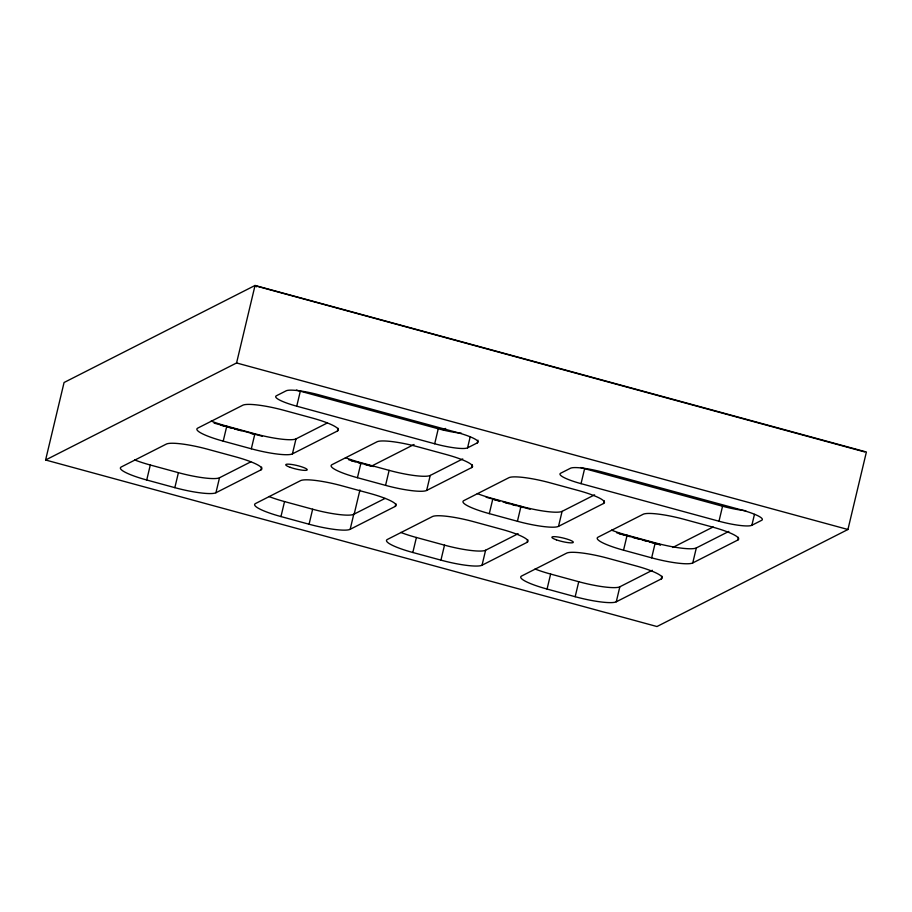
<?xml version="1.0" encoding="UTF-8"?>
<svg xmlns="http://www.w3.org/2000/svg" width="912" height="912" viewBox="0 0 912 912"><rect width="100%" height="100%" fill="white"/><g stroke="black" fill="none" stroke-linecap="round" stroke-linejoin="round"><path stroke-width="1.37" d="M45.6 460.001L64.068 382.504L255.041 285.467L866.4 451.999L847.932 529.496L656.959 626.533L45.6 460.001L236.573 362.965L847.932 529.496M261.607 467.138L260.957 469.862L215.939 492.742A35.101 5.791 13.4 0 1 174.842 487.658L146.729 479.997L150.298 465.006A35.101 5.791 13.4 0 1 134.714 459.944M174.842 487.658L178.41 472.667A35.101 5.791 13.4 0 0 219.507 477.751L250.766 461.86M236.573 362.965L255.041 285.467M338.09 428.275L337.44 431L292.421 453.88A35.101 5.791 13.4 0 1 251.324 448.795L223.212 441.134L226.78 426.143A35.101 5.791 13.4 0 1 211.196 421.082M215.939 492.742L219.507 477.751M251.324 448.795L254.893 433.804A35.101 5.791 13.4 0 0 295.99 438.889L327.26 422.997M477.968 440.154L477.318 442.879L467.571 447.838A28.078 4.64 13.4 0 1 434.693 443.768L296.742 406.193L300.322 391.202A28.078 4.64 13.4 0 1 296.423 390.085M292.421 453.88L295.99 438.889M395.842 503.709L395.192 506.434L350.174 529.302A35.101 5.791 13.4 0 1 309.077 524.229L280.964 516.568L284.533 501.577A35.101 5.791 13.4 0 1 268.949 496.504M309.077 524.229L312.645 509.227A35.101 5.791 13.4 0 0 353.742 514.311L385.001 498.431M472.325 464.846L471.675 467.571L426.656 490.439A35.101 5.791 13.4 0 1 385.559 485.366L357.447 477.706L361.015 462.715A35.101 5.791 13.4 0 1 345.443 457.653M350.174 529.302L353.742 514.311M354.118 514.402L359.955 489.926M385.559 485.366L389.128 470.364A35.101 5.791 13.4 0 0 430.225 475.448L462.737 458.93M434.693 443.768L438.262 428.777A28.078 4.64 13.4 0 0 461.426 433.246M426.656 490.439L430.225 475.448M527.706 539.619L527.056 542.355L482.038 565.223A35.101 5.791 13.4 0 1 440.941 560.139L412.828 552.49L416.396 537.487A35.101 5.791 13.4 0 1 400.813 532.426M467.571 447.838L470.17 436.939M440.941 560.139L444.509 545.148A35.101 5.791 13.4 0 0 485.606 550.232L518.119 533.714M604.189 500.756L603.539 503.492L558.52 526.361A35.101 5.791 13.4 0 1 517.423 521.276L489.311 513.627L492.879 498.625A35.101 5.791 13.4 0 1 477.295 493.563M482.038 565.223L485.606 550.232M517.423 521.276L520.991 506.285A35.101 5.791 13.4 0 0 562.088 511.37L594.601 494.851M558.52 526.361L562.088 511.37M661.941 576.19L661.291 578.915L616.273 601.795A35.101 5.791 13.4 0 1 575.176 596.71L547.063 589.049L550.631 574.058A35.101 5.791 13.4 0 1 535.048 568.997M581.047 483.645A28.078 4.64 13.4 0 1 560.698 473.203L570.456 468.255A28.078 4.64 13.4 0 1 603.334 472.313L741.274 509.888A28.078 4.64 13.4 0 1 761.623 520.33L751.864 525.278A28.078 4.64 13.4 0 1 718.987 521.219L581.047 483.645L584.615 468.643A28.078 4.64 13.4 0 1 580.716 467.537M575.176 596.71L578.744 581.719A35.101 5.791 13.4 0 0 619.841 586.792L652.354 570.274M738.424 537.328L737.774 540.052L692.755 562.932A35.101 5.791 13.4 0 1 651.658 557.848L623.546 550.187L627.114 535.196A35.101 5.791 13.4 0 1 611.542 530.134M616.273 601.795L619.841 586.792M651.658 557.848L655.226 542.857A35.101 5.791 13.4 0 0 696.323 547.93L728.836 531.411M692.755 562.932L696.323 547.93M718.987 521.219L722.566 506.228A28.078 4.64 13.4 0 0 745.731 510.697M751.864 525.278L754.463 514.379M864.587 451.896L256.055 285.992L256.375 286.835M371.127 466.306L414.071 444.486M443.118 429.734L445.637 428.446M672.748 547.485L713.161 526.954M300.322 391.202L438.262 428.777M584.615 468.643L722.566 506.228M226.78 426.143L254.893 433.804M361.015 462.715L389.128 470.364M492.879 498.625L520.991 506.285M627.114 535.196L655.226 542.857M214.103 423.122L262.2 436.221M348.76 459.808L373.487 466.545M486.164 497.234L499.901 500.973M502.649 501.725L530.134 509.215M616.694 532.79L660.664 544.772M220.681 425.163L224.808 426.28M227.555 427.033L231.671 428.15M234.418 428.902L241.292 430.772M250.903 433.394L255.029 434.522M351.2 460.708L355.315 461.837M358.063 462.589L362.189 463.706M364.937 464.459L371.8 466.328M494.076 499.628L499.571 501.133M505.066 502.626L509.192 503.755M511.94 504.496L516.055 505.624M518.803 506.365L522.929 507.494M619.1 533.691L630.089 536.678M632.837 537.43L639.7 539.3M642.447 540.052L646.574 541.169M649.321 541.922L660.311 544.92M150.298 465.006L178.41 472.667M284.533 501.577L312.645 509.227M416.396 537.487L444.509 545.148M550.631 574.058L578.744 581.719M412.828 552.49A35.101 5.791 13.4 0 1 387.395 539.448L432.413 516.568A35.101 5.791 13.4 0 1 473.51 521.653L501.623 529.313A35.101 5.791 13.4 0 1 527.056 542.355M661.291 578.915A35.101 5.791 13.4 0 0 635.858 565.873L607.745 558.212A35.101 5.791 13.4 0 0 566.648 553.139L521.63 576.008A35.101 5.791 13.4 0 0 547.063 589.049M395.192 506.434A35.101 5.791 13.4 0 0 369.759 493.392L341.647 485.731A35.101 5.791 13.4 0 0 300.55 480.647L255.531 503.527A35.101 5.791 13.4 0 0 280.964 516.568M146.729 479.997A35.101 5.791 13.4 0 1 121.296 466.955L166.315 444.087A35.101 5.791 13.4 0 1 207.412 449.171L235.524 456.821A35.101 5.791 13.4 0 1 260.957 469.862M489.311 513.627A35.101 5.791 13.4 0 1 463.877 500.585L508.896 477.706A35.101 5.791 13.4 0 1 549.993 482.79L578.105 490.451A35.101 5.791 13.4 0 1 603.539 503.492M737.774 540.052A35.101 5.791 13.4 0 0 712.34 527.011L684.228 519.35A35.101 5.791 13.4 0 0 643.131 514.277L598.112 537.145A35.101 5.791 13.4 0 0 623.546 550.187M471.675 467.571A35.101 5.791 13.4 0 0 446.242 454.529L418.129 446.869A35.101 5.791 13.4 0 0 377.044 441.784L332.014 464.664A35.101 5.791 13.4 0 0 357.447 477.706M223.212 441.134A35.101 5.791 13.4 0 1 197.779 428.093L242.797 405.224A35.101 5.791 13.4 0 1 283.894 410.309L312.007 417.958A35.101 5.791 13.4 0 1 337.44 431M477.318 442.879A28.078 4.64 13.4 0 0 456.98 432.448L319.029 394.873A28.078 4.64 13.4 0 0 286.151 390.815L276.404 395.762A28.078 4.64 13.4 0 0 296.742 406.193M556.4 539.847A11.035 1.824 13.4 0 0 573.283 542.389A11.035 1.824 13.4 0 0 558.064 537.008A11.035 1.824 13.4 0 0 556.4 539.847M290.324 467.377A11.035 1.824 13.4 0 0 307.196 469.908A11.035 1.824 13.4 0 0 291.943 464.516A11.035 1.824 13.4 0 0 290.324 467.377"/></g></svg>
